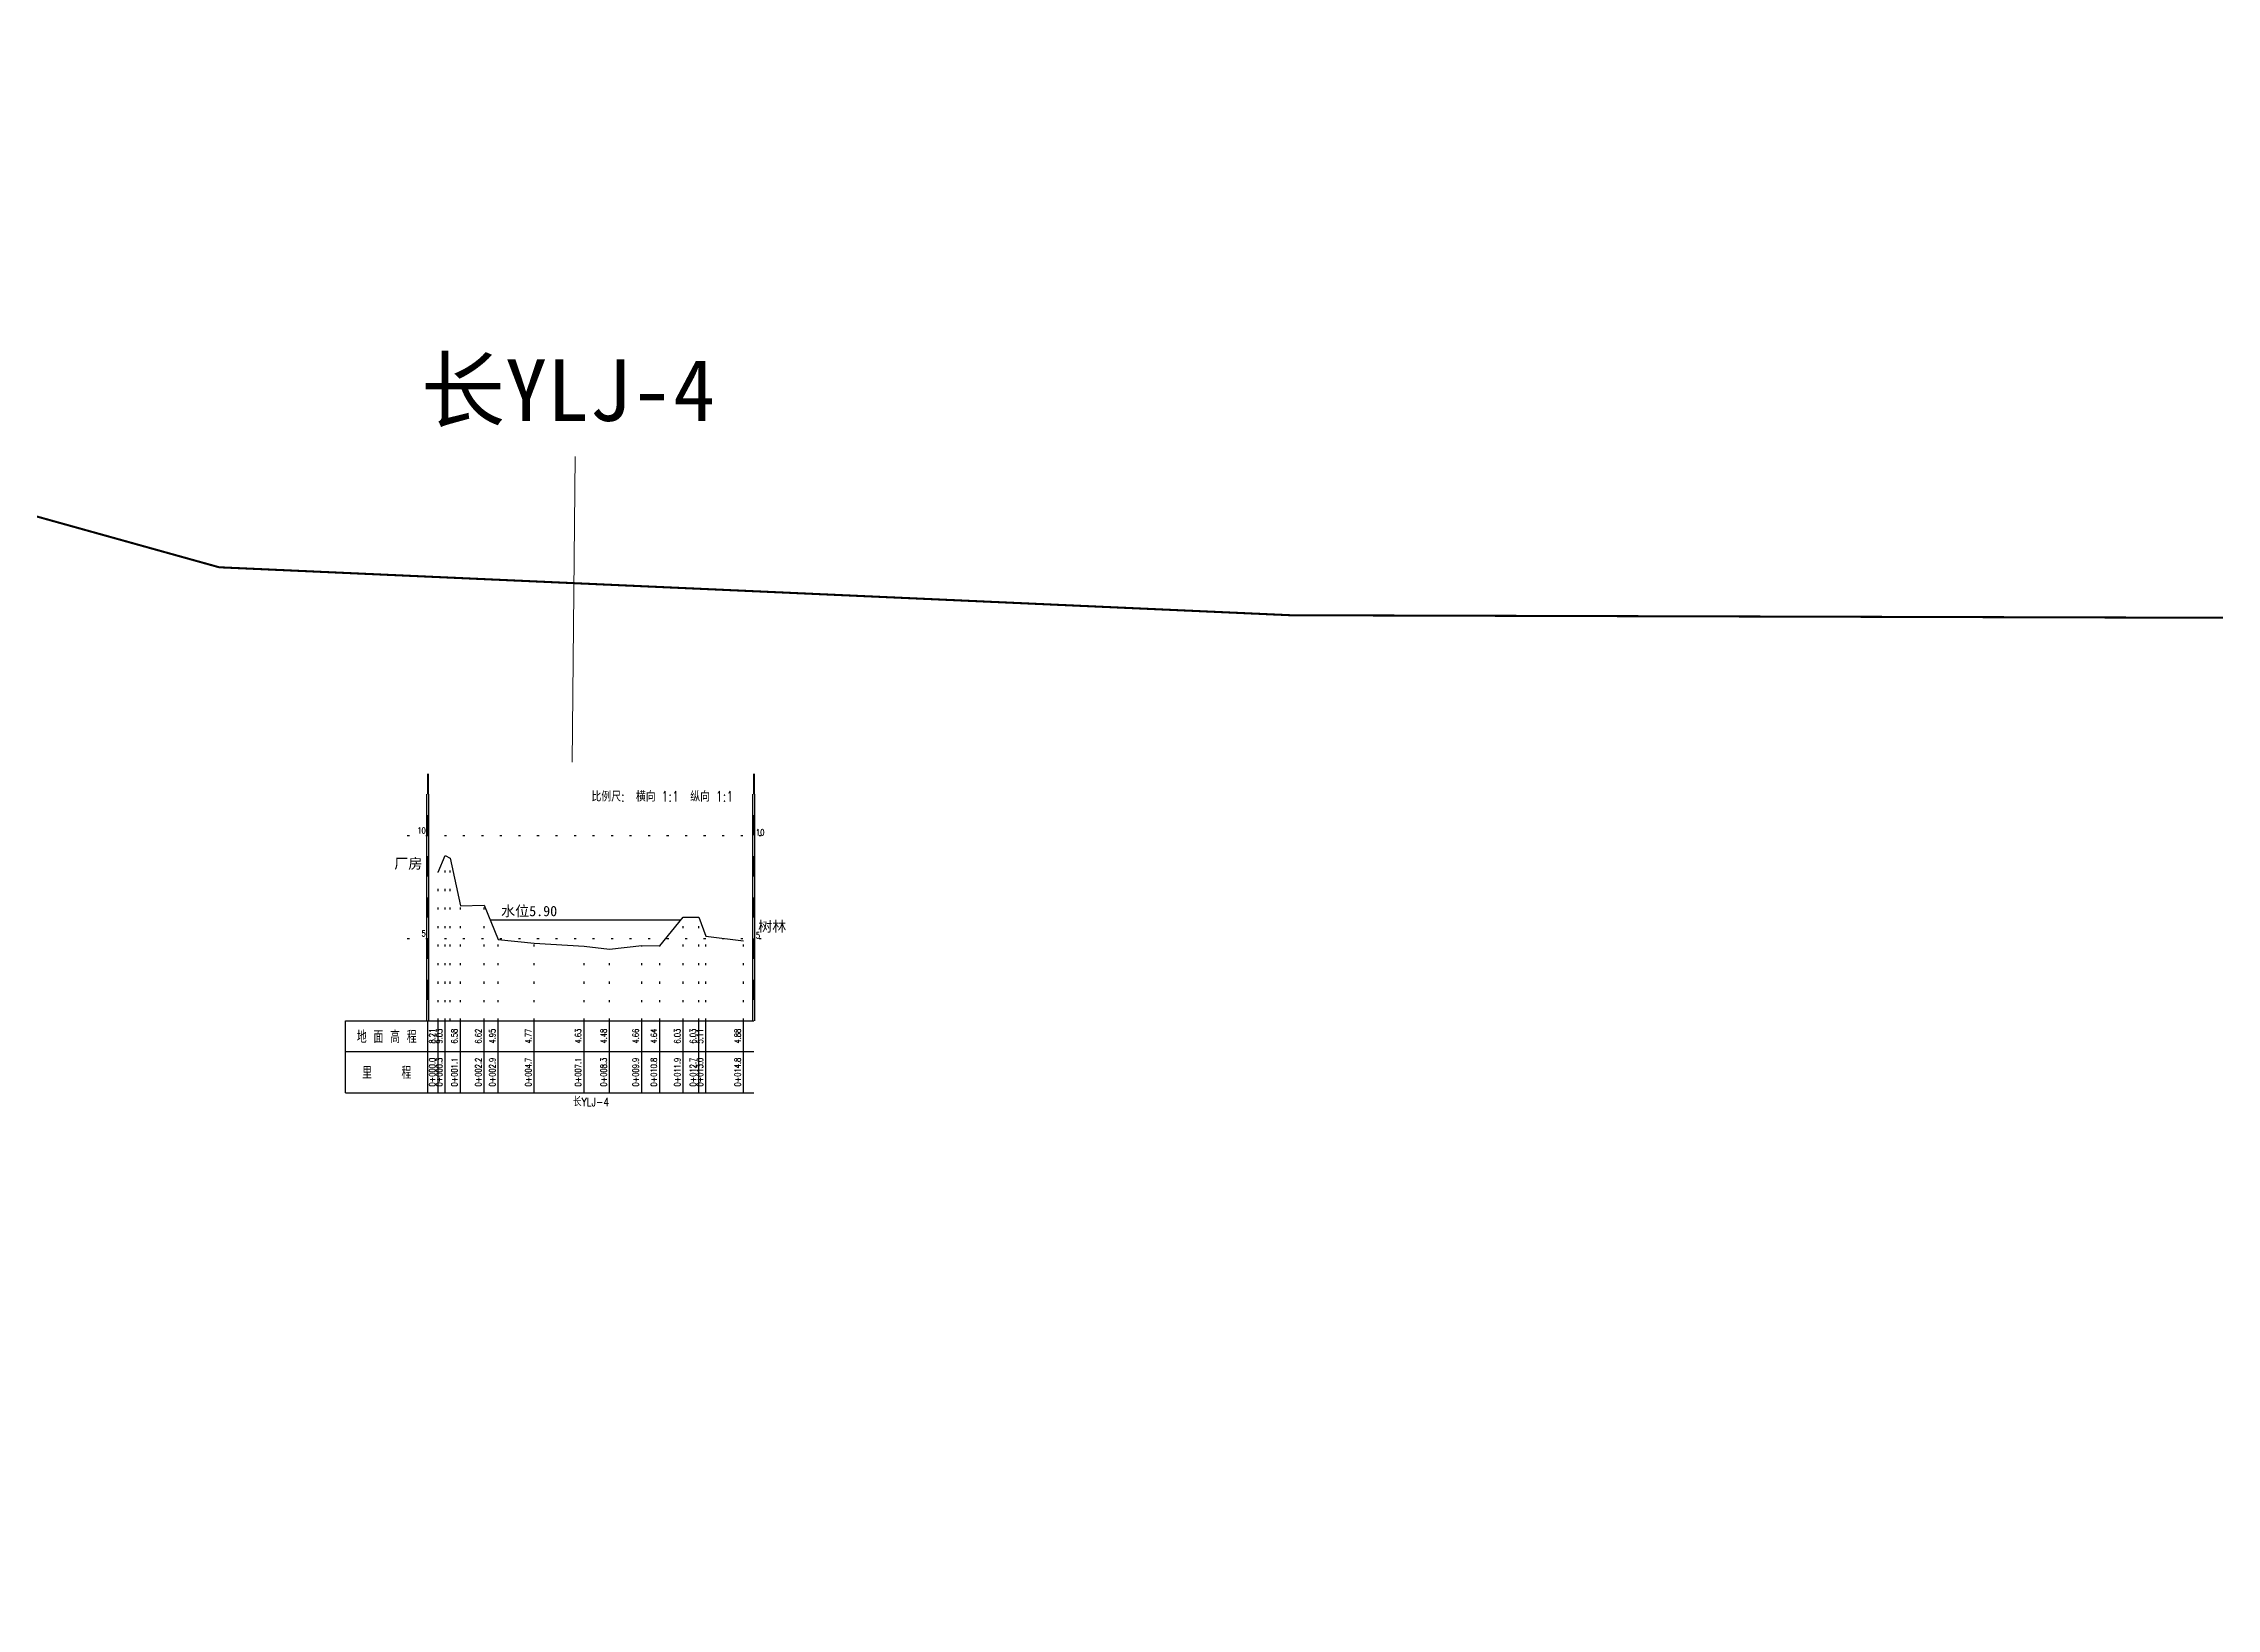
# Model space of a CAD drawing. Extents: x 482411 to 484142, y 3433749 to 3434182.
# Drawn here: x 483614.1 to 483719.7, y 3433915.6 to 3433991.6 of the extents above; entities that cross this region are included whole.
import ezdxf
from ezdxf.enums import TextEntityAlignment as Align

# ---------------------------------------------------------------- set-up
doc = ezdxf.new("R2010")
doc.units = 0
doc.header["$LTSCALE"] = 0.5
doc.linetypes.add('X4', pattern=[1.6, 0, -1.6])
for name, color, linetype in [('DMX', 1, 'CONTINUOUS'), ('zdm1', 2, 'CONTINUOUS'), ('ZDMT5', 3, 'CONTINUOUS'), ('ZJ', 7, 'CONTINUOUS'), ('图层1', 4, 'CONTINUOUS'), ('断面线', 7, 'CONTINUOUS')]:
    doc.layers.add(name, color=color, linetype=linetype)
doc.layers.add('县级河道', color=12, linetype='CONTINUOUS', lineweight=60)
doc.layers.add('断面号', color=7, linetype='CONTINUOUS', lineweight=30)
doc.styles.add('HZ', font='rs.shx', dxfattribs={"width": 0.8, "bigfont": 'hztxt.shx'})
doc.styles.add('宋体', font='')
doc.styles.get('宋体').set_extended_font_data('SimSun')

msp = doc.modelspace()

# ---------------------------------------------------------------- linework, layer by layer
at = {"layer": 'DMX', "linetype": 'Continuous', "flags": 128}
msp.add_lwpolyline([(483633.26, 3433951.34), (483633.6, 3433952.16), (483633.84, 3433952.02), (483634.34, 3433949.71), (483635.5, 3433949.75), (483636.18, 3433948.08), (483637.93, 3433947.9), (483640.35, 3433947.76), (483641.59, 3433947.61), (483643.15, 3433947.79), (483644.03, 3433947.77), (483645.17, 3433949.16), (483645.93, 3433949.16), (483646.27, 3433948.24), (483648.1, 3433948.01)], dxfattribs=at)
at = {"layer": 'zdm1', "linetype": 'Continuous'}
for p, q in [((483632.71, 3433944.13), (483632.71, 3433955.13)), ((483632.81, 3433944.13), (483632.81, 3433955.13)), ((483648.55, 3433944.13), (483648.55, 3433955.13)), ((483648.65, 3433944.13), (483648.65, 3433955.13)), ((483628.76, 3433944.13), (483633.26, 3433944.13)), ((483628.76, 3433940.63), (483628.76, 3433944.13)), ((483632.76, 3433940.63), (483632.76, 3433944.13)), ((483633.26, 3433944.13), (483648.6, 3433944.13)), ((483628.76, 3433942.63), (483648.6, 3433942.63)), ((483628.76, 3433940.63), (483648.6, 3433940.63))]:
    msp.add_line(p, q, dxfattribs=at)
at = {"layer": 'zdm1', "linetype": 'X4'}
for p, q in [((483631.76, 3433953.13), (483649.6, 3433953.13)), ((483631.76, 3433948.13), (483649.6, 3433948.13))]:
    msp.add_line(p, q, dxfattribs=at)
at = {"layer": 'zdm1', "linetype": 'Continuous', "flags": 128}
for points in [[(483632.76, 3433955.13, 0.1, 0.1, 0), (483632.76, 3433956.13, 0.1, 0.1, 0)], [(483648.6, 3433955.13, 0.1, 0.1, 0), (483648.6, 3433956.13, 0.1, 0.1, 0)], [(483632.76, 3433953.13, 0.1, 0.1, 0), (483632.76, 3433954.13, 0.1, 0.1, 0)], [(483648.6, 3433953.13, 0.1, 0.1, 0), (483648.6, 3433954.13, 0.1, 0.1, 0)], [(483632.76, 3433951.13, 0.1, 0.1, 0), (483632.76, 3433952.13, 0.1, 0.1, 0)], [(483648.6, 3433951.13, 0.1, 0.1, 0), (483648.6, 3433952.13, 0.1, 0.1, 0)], [(483632.76, 3433949.13, 0.1, 0.1, 0), (483632.76, 3433950.13, 0.1, 0.1, 0)], [(483648.6, 3433949.13, 0.1, 0.1, 0), (483648.6, 3433950.13, 0.1, 0.1, 0)], [(483632.76, 3433947.13, 0.1, 0.1, 0), (483632.76, 3433948.13, 0.1, 0.1, 0)], [(483648.6, 3433947.13, 0.1, 0.1, 0), (483648.6, 3433948.13, 0.1, 0.1, 0)], [(483632.76, 3433945.13, 0.1, 0.1, 0), (483632.76, 3433946.13, 0.1, 0.1, 0)], [(483648.6, 3433945.13, 0.1, 0.1, 0), (483648.6, 3433946.13, 0.1, 0.1, 0)]]:
    msp.add_lwpolyline(points, format="xyseb", dxfattribs=at)
at = {"layer": 'ZDMT5', "linetype": 'X4'}
for p, q in [((483633.6, 3433944.13), (483633.6, 3433952.16)), ((483633.26, 3433944.13), (483633.26, 3433951.34)), ((483633.84, 3433944.13), (483633.84, 3433952.02)), ((483634.34, 3433944.13), (483634.34, 3433949.71)), ((483635.5, 3433944.13), (483635.5, 3433949.75)), ((483645.17, 3433944.13), (483645.17, 3433949.16)), ((483645.93, 3433944.13), (483645.93, 3433949.16)), ((483636.18, 3433944.13), (483636.18, 3433948.08)), ((483637.93, 3433944.13), (483637.93, 3433947.9)), ((483646.27, 3433944.13), (483646.27, 3433948.24)), ((483648.1, 3433944.13), (483648.1, 3433948.01)), ((483640.35, 3433944.13), (483640.35, 3433947.76)), ((483641.59, 3433944.13), (483641.59, 3433947.61)), ((483643.15, 3433944.13), (483643.15, 3433947.79)), ((483644.03, 3433944.13), (483644.03, 3433947.77))]:
    msp.add_line(p, q, dxfattribs=at)
at = {"layer": 'ZDMT5', "linetype": 'Continuous'}
for p, q in [((483633.26, 3433940.63), (483633.26, 3433944.13)), ((483633.6, 3433940.63), (483633.6, 3433944.13)), ((483634.34, 3433940.63), (483634.34, 3433944.13)), ((483635.5, 3433940.63), (483635.5, 3433944.13)), ((483636.18, 3433940.63), (483636.18, 3433944.13)), ((483637.93, 3433940.63), (483637.93, 3433944.13)), ((483640.35, 3433940.63), (483640.35, 3433944.13)), ((483641.59, 3433940.63), (483641.59, 3433944.13)), ((483643.15, 3433940.63), (483643.15, 3433944.13)), ((483644.03, 3433940.63), (483644.03, 3433944.13)), ((483645.17, 3433940.63), (483645.17, 3433944.13)), ((483645.93, 3433940.63), (483645.93, 3433944.13)), ((483646.27, 3433940.63), (483646.27, 3433944.13)), ((483648.1, 3433940.63), (483648.1, 3433944.13))]:
    msp.add_line(p, q, dxfattribs=at)
at = {"layer": '县级河道', "lineweight": 0, "const_width": 0.1}
msp.add_lwpolyline([(483242.47, 3433839.58), (483340.04, 3433870.91), (483357.19, 3433885.94), (483366.71, 3433911.97), (483382.38, 3433932.5), (483396.77, 3433949.01), (483432.12, 3433972.51), (483458.79, 3433983.52), (483505.36, 3433991.56), (483544.51, 3433986.69), (483592.99, 3433974.41), (483622.62, 3433966.16), (483674.69, 3433963.83), (483751.52, 3433963.62)], dxfattribs=at)
at = {"layer": '图层1', "linetype": 'Continuous', "flags": 128}
msp.add_lwpolyline([(483635.79, 3433949.03), (483645.06, 3433949.03)], dxfattribs=at)
at = {"layer": '断面线', "color": 3, "lineweight": 0}
msp.add_polyline3d([(483639.92, 3433971.54, 8.21), (483639.77, 3433956.69, 4.88)], dxfattribs=at)

# ---------------------------------------------------------------- texts
at = {"layer": 'zdm1', "linetype": 'Continuous', "style": 'HZ', "width": 0.8}
for s, p in [('10', (483632.66, 3433953.13)), ('5', (483632.66, 3433948.13))]:
    msp.add_text(s, height=0.3, dxfattribs=at).set_placement(p, align=Align.BOTTOM_RIGHT)
for s, p in [('10', (483648.7, 3433953.13)), ('5', (483648.7, 3433948.13))]:
    msp.add_text(s, height=0.3, dxfattribs=at).set_placement(p)
for s, height, p in [('地 面 高 程', 0.6, (483630.76, 3433943.38)), ('里    程', 0.6, (483630.76, 3433941.63)), ('长YLJ-4', 0.4, (483640.68, 3433940.23))]:
    msp.add_text(s, height=height, dxfattribs=at).set_placement(p, align=Align.MIDDLE)
at = {"layer": 'ZDMT5', "linetype": 'Continuous', "style": 'HZ', "width": 0.8}
msp.add_text('比例尺:  横向 1:1  纵向 1:1', height=0.5, dxfattribs=at).set_placement((483647.6, 3433954.63), align=Align.BOTTOM_RIGHT)
for s, p in [('8.21', (483633.21, 3433943.38)), ('9.03', (483633.55, 3433943.38)), ('6.58', (483634.29, 3433943.38)), ('6.62', (483635.45, 3433943.38)), ('4.95', (483636.13, 3433943.38)), ('4.77', (483637.88, 3433943.38)), ('4.63', (483640.3, 3433943.38)), ('4.48', (483641.54, 3433943.38)), ('4.66', (483643.1, 3433943.38)), ('4.64', (483643.98, 3433943.38)), ('6.03', (483645.12, 3433943.38)), ('6.03', (483645.88, 3433943.38)), ('5.11', (483646.22, 3433943.38)), ('4.88', (483648.05, 3433943.38)), ('0+000.0', (483633.21, 3433941.63)), ('0+000.3', (483633.55, 3433941.63)), ('0+001.1', (483634.29, 3433941.63)), ('0+002.2', (483635.45, 3433941.63)), ('0+002.9', (483636.13, 3433941.63)), ('0+004.7', (483637.88, 3433941.63)), ('0+007.1', (483640.3, 3433941.63)), ('0+008.3', (483641.54, 3433941.63)), ('0+009.9', (483643.1, 3433941.63)), ('0+010.8', (483643.98, 3433941.63)), ('0+011.9', (483645.12, 3433941.63)), ('0+012.7', (483645.88, 3433941.63)), ('0+013.0', (483646.22, 3433941.63)), ('0+014.8', (483648.05, 3433941.63))]:
    msp.add_text(s, height=0.3, rotation=90, dxfattribs=at).set_placement(p, align=Align.BOTTOM_CENTER)
at = {"layer": 'ZJ', "linetype": 'Continuous', "style": '宋体'}
for s, p in [('厂房', (483631.81, 3433951.78)), ('树林', (483649.49, 3433948.72))]:
    msp.add_text(s, height=0.5, dxfattribs=at).set_placement(p, align=Align.MIDDLE)
at = {"layer": '图层1', "linetype": 'Continuous', "style": '宋体'}
msp.add_text('水位5.90', height=0.5, dxfattribs=at).set_placement((483637.68, 3433949.47), align=Align.MIDDLE)
at = {"layer": '断面号', "color": 5, "linetype": 'Continuous', "style": '宋体'}
msp.add_text('长YLJ-4', height=3, dxfattribs=at).set_placement((483639.57, 3433973.27), align=Align.CENTER)

doc.saveas('drawing.dxf')
